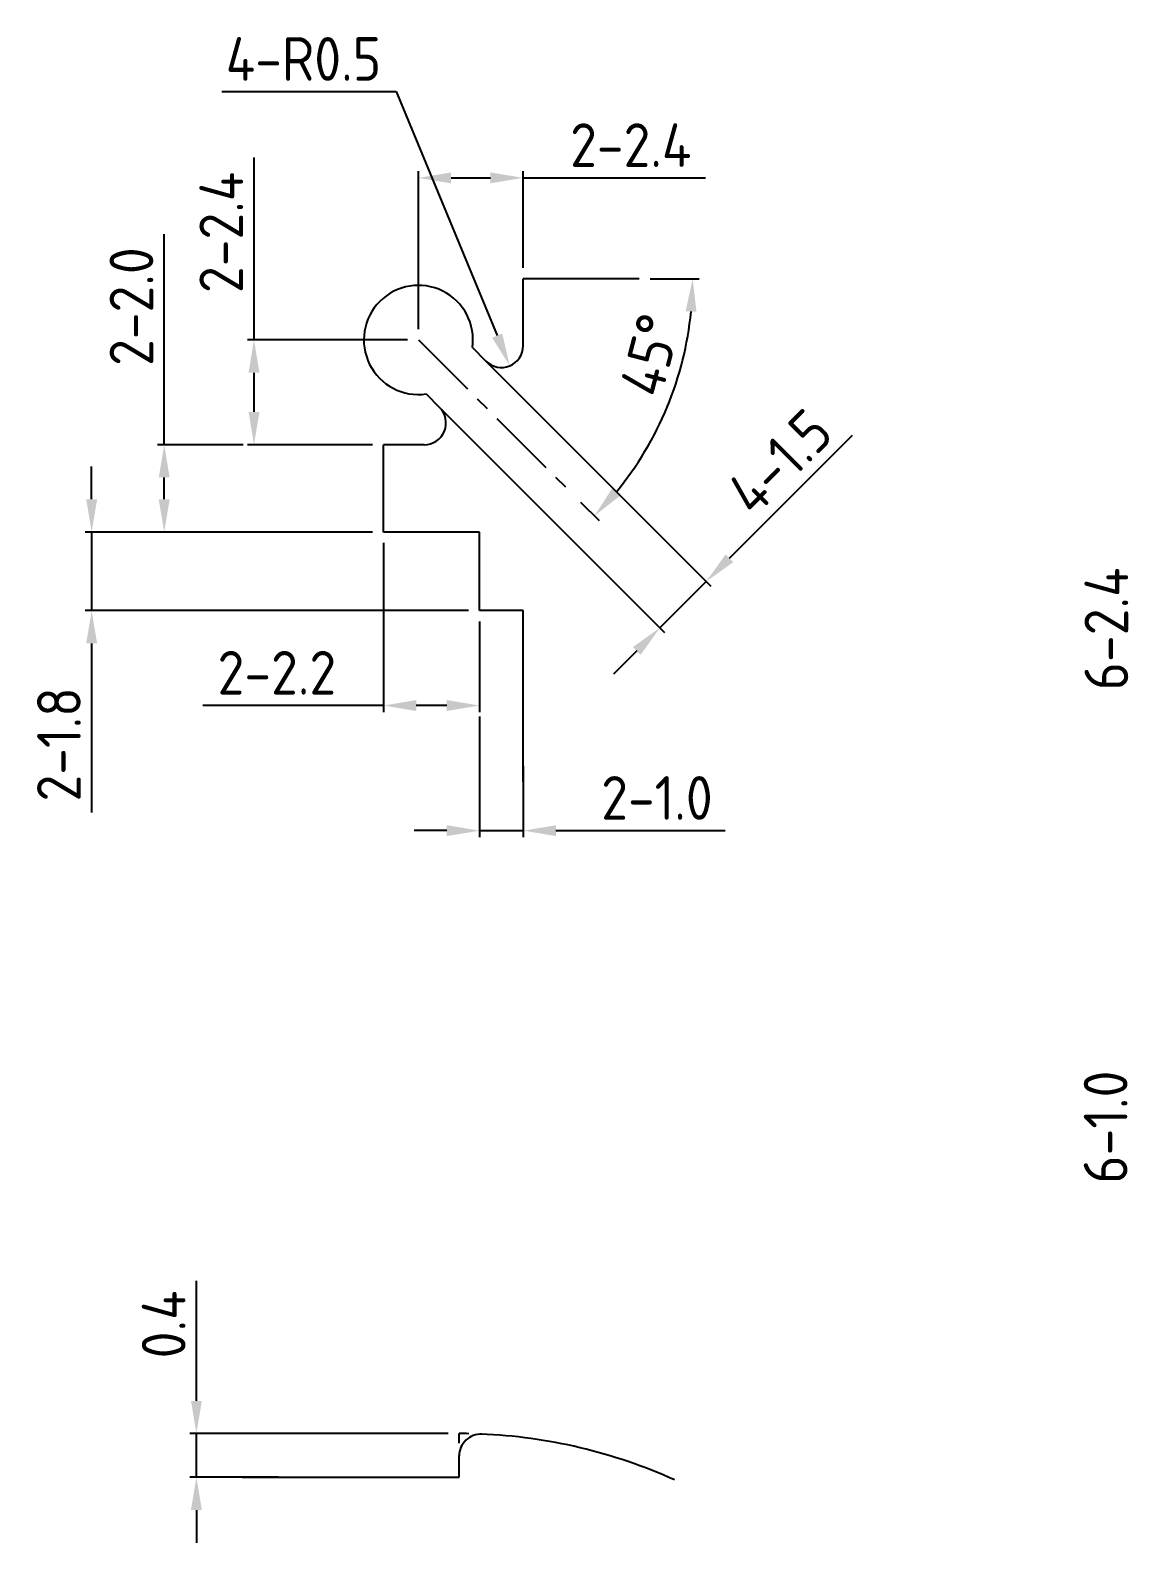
# Model space of a CAD drawing. Header units: millimetres. Extents: x 24 to 172, y 26 to 116.
# Drawn here: x 23.6 to 73.5, y 46.8 to 116.1 of the extents above; entities that cross this region are included whole.
import ezdxf

# ---------------------------------------------------------------- set-up
doc = ezdxf.new("R2010")
doc.units = ezdxf.units.MM
doc.header["$LTSCALE"] = 0.1
doc.linetypes.add('CENTER', pattern=[50.8, 31.75, -6.35, 6.35, -6.35])
doc.layers.get('0').update_dxf_attribs({"lineweight": 25})
doc.layers.add('图层1', color=7, linetype='Continuous', lineweight=20)
doc.styles.get("Standard").update_dxf_attribs({"font": 'isocp2.shx'})
doc.dimstyles.new('比例1.5-1', dxfattribs={"dimtxt": 2, "dimasz": 1.5, "dimexe": 0.3, "dimexo": 0.5, "dimgap": 0.5, "dimtad": 1, "dimdec": 3, "dimdsep": 46, "dimtxsty": 'Standard', "dimcen": 0, "dimclrd": 256, "dimclre": 256, "dimadec": 3, "dimazin": 2, "dimtfac": 1, "dimtdec": 3, "dimtmove": 0, "dimatfit": 3, "dimfxl": 0, "dimarcsym": 0})
doc.dimstyles.new('比例1.5-1$4', dxfattribs={"dimtxt": 2, "dimasz": 1.5, "dimexe": 0.3, "dimexo": 0.5, "dimgap": 0.5, "dimtad": 1, "dimtih": 1, "dimtoh": 1, "dimdec": 3, "dimdsep": 46, "dimtxsty": 'Standard', "dimcen": 0, "dimclrd": 256, "dimclre": 256, "dimadec": 3, "dimazin": 2, "dimtfac": 1, "dimtdec": 3, "dimtofl": 0, "dimtmove": 0, "dimatfit": 3, "dimfxl": 0, "dimarcsym": 0})

# ---------------------------------------------------------------- blocks, each defined once
blk = doc.blocks.new('*D14')
at = {"layer": 'Defpoints', "color": 0}
for p in [(82.029, 82.203), (74.396, 79.803), (87.071, 79.803)]:
    blk.add_point(p, dxfattribs=at)
at = {"layer": '图层1', "lineweight": -2}
for p, q in [((74.396, 83.703), (74.396, 92.122)), ((81.529, 82.203), (74.096, 82.203)), ((74.396, 79.803), (74.396, 82.203)), ((86.571, 79.803), (74.096, 79.803)), ((74.396, 78.303), (74.396, 76.803))]:
    blk.add_line(p, q, dxfattribs=at)
at = {"layer": '图层1'}
for points in [[(74.146, 83.703), (74.646, 83.703), (74.396, 82.203)], [(74.146, 78.303), (74.646, 78.303), (74.396, 79.803)]]:
    blk.add_solid(points, dxfattribs=at)
at = {"layer": '图层1', "color": 0, "insert": (72.896, 88.663), "char_height": 2, "attachment_point": 5, "rotation": 90}
blk.add_mtext('6-2.4', dxfattribs=at)
blk = doc.blocks.new('*D15')
at = {"layer": 'Defpoints', "color": 0}
for p in [(87.071, 73.003), (74.36, 72.003), (87.071, 72.003)]:
    blk.add_point(p, dxfattribs=at)
at = {"layer": '图层1', "lineweight": -2}
for p, q in [((74.36, 74.503), (74.36, 76.003)), ((86.571, 73.003), (74.06, 73.003)), ((74.36, 73.003), (74.36, 72.003)), ((86.571, 72.003), (74.06, 72.003)), ((74.36, 70.503), (74.36, 62.681))]:
    blk.add_line(p, q, dxfattribs=at)
at = {"layer": '图层1'}
for points in [[(74.11, 74.503), (74.61, 74.503), (74.36, 73.003)], [(74.11, 70.503), (74.61, 70.503), (74.36, 72.003)]]:
    blk.add_solid(points, dxfattribs=at)
at = {"layer": '图层1', "color": 0, "insert": (72.86, 65.842), "char_height": 2, "attachment_point": 5, "rotation": 90}
blk.add_mtext('6-1.0', dxfattribs=at)
blk = doc.blocks.new('*D37')
at = {"layer": 'Defpoints', "color": 0}
for p in [(45.182, 101.638), (45.565, 100.715)]:
    blk.add_point(p, dxfattribs=at)
at = {"layer": '图层1', "lineweight": -2}
for p, q in [((32.375, 113.276), (40.358, 113.276)), ((40.358, 113.276), (44.991, 102.1))]:
    blk.add_line(p, q, dxfattribs=at)
at = {"layer": '图层1'}
blk.add_solid([(45.222, 102.196), (44.76, 102.004), (45.565, 100.715)], dxfattribs=at)
at = {"layer": '图层1', "color": 0, "insert": (36.117, 114.776), "char_height": 2, "attachment_point": 5}
blk.add_mtext('4-R0.5', dxfattribs=at)
blk = doc.blocks.new('*D38')
at = {"layer": 'Defpoints', "color": 0}
for p in [(43.857, 101.549), (41.736, 99.428), (52.446, 88.718)]:
    blk.add_point(p, dxfattribs=at)
at = {"layer": '图层1', "lineweight": -2}
for p, q in [((44.211, 101.196), (54.779, 90.627)), ((42.089, 99.074), (52.658, 88.506)), ((55.628, 91.9), (61.272, 97.545)), ((52.446, 88.718), (54.567, 90.839)), ((51.385, 87.657), (50.324, 86.597))]:
    blk.add_line(p, q, dxfattribs=at)
at = {"layer": '图层1'}
for points in [[(55.451, 92.077), (55.804, 91.723), (54.567, 90.839)], [(51.208, 87.834), (51.562, 87.481), (52.446, 88.718)]]:
    blk.add_solid(points, dxfattribs=at)
at = {"layer": '图层1', "color": 0, "insert": (57.92, 96.313), "char_height": 2, "attachment_point": 5, "rotation": 45}
blk.add_mtext('4-1.5', dxfattribs=at)
blk = doc.blocks.new('*D39')
at = {"layer": 'Defpoints', "color": 0}
for p in [(46.182, 109.326), (46.182, 104.703), (41.382, 101.903)]:
    blk.add_point(p, dxfattribs=at)
at = {"layer": '图层1', "lineweight": -2}
for p, q in [((41.382, 102.403), (41.382, 109.626)), ((46.182, 105.203), (46.182, 109.626)), ((42.882, 109.326), (44.682, 109.326)), ((46.182, 109.326), (54.533, 109.326))]:
    blk.add_line(p, q, dxfattribs=at)
at = {"layer": '图层1'}
for points in [[(42.882, 109.576), (42.882, 109.076), (41.382, 109.326)], [(44.682, 109.576), (44.682, 109.076), (46.182, 109.326)]]:
    blk.add_solid(points, dxfattribs=at)
at = {"layer": '图层1', "color": 0, "insert": (51.108, 110.826), "char_height": 2, "attachment_point": 5}
blk.add_mtext('2-2.4', dxfattribs=at)
blk = doc.blocks.new('*D40')
at = {"layer": 'Defpoints', "color": 0}
for p in [(41.382, 101.903), (33.851, 97.103), (39.782, 97.103)]:
    blk.add_point(p, dxfattribs=at)
at = {"layer": '图层1', "lineweight": -2}
for p, q in [((33.851, 101.903), (33.851, 110.254)), ((40.882, 101.903), (33.551, 101.903)), ((33.851, 98.603), (33.851, 100.403)), ((39.282, 97.103), (33.551, 97.103))]:
    blk.add_line(p, q, dxfattribs=at)
at = {"layer": '图层1'}
for points in [[(33.601, 100.403), (34.101, 100.403), (33.851, 101.903)], [(33.601, 98.603), (34.101, 98.603), (33.851, 97.103)]]:
    blk.add_solid(points, dxfattribs=at)
at = {"layer": '图层1', "color": 0, "insert": (32.351, 106.828), "char_height": 2, "attachment_point": 5, "rotation": 90}
blk.add_mtext('2-2.4', dxfattribs=at)
blk = doc.blocks.new('*D41')
at = {"layer": 'Defpoints', "color": 0}
for p in [(29.737, 97.103), (33.851, 97.103), (39.782, 93.103)]:
    blk.add_point(p, dxfattribs=at)
at = {"layer": '图层1', "lineweight": -2}
for p, q in [((29.737, 97.103), (29.737, 106.755)), ((33.351, 97.103), (29.437, 97.103)), ((29.737, 94.603), (29.737, 95.603)), ((39.282, 93.103), (29.437, 93.103))]:
    blk.add_line(p, q, dxfattribs=at)
at = {"layer": '图层1'}
for points in [[(29.487, 95.603), (29.987, 95.603), (29.737, 97.103)], [(29.487, 94.603), (29.987, 94.603), (29.737, 93.103)]]:
    blk.add_solid(points, dxfattribs=at)
at = {"layer": '图层1', "color": 0, "insert": (28.237, 103.429), "char_height": 2, "attachment_point": 5, "rotation": 90}
blk.add_mtext('2-2.0', dxfattribs=at)
blk = doc.blocks.new('*D42')
at = {"layer": 'Defpoints', "color": 0}
for p in [(26.414, 93.103), (39.782, 93.103), (44.182, 89.503)]:
    blk.add_point(p, dxfattribs=at)
at = {"layer": '图层1', "lineweight": -2}
for p, q in [((26.414, 94.603), (26.414, 96.103)), ((39.282, 93.103), (26.114, 93.103)), ((26.414, 93.103), (26.414, 89.503)), ((43.682, 89.503), (26.114, 89.503)), ((26.414, 88.003), (26.414, 80.252))]:
    blk.add_line(p, q, dxfattribs=at)
at = {"layer": '图层1'}
for points in [[(26.164, 94.603), (26.664, 94.603), (26.414, 93.103)], [(26.164, 88.003), (26.664, 88.003), (26.414, 89.503)]]:
    blk.add_solid(points, dxfattribs=at)
at = {"layer": '图层1', "color": 0, "insert": (24.914, 83.377), "char_height": 2, "attachment_point": 5, "rotation": 90}
blk.add_mtext('2-1.8', dxfattribs=at)
blk = doc.blocks.new('*D43')
at = {"layer": 'Defpoints', "color": 0}
for p in [(43.247, 51.806), (31.213, 49.806), (35.472, 49.806)]:
    blk.add_point(p, dxfattribs=at)
at = {"layer": '图层1', "lineweight": -2}
for p, q in [((31.213, 53.306), (31.213, 58.807)), ((42.747, 51.806), (30.913, 51.806)), ((31.213, 49.806), (31.213, 51.806)), ((34.972, 49.806), (30.913, 49.806)), ((31.213, 48.306), (31.213, 46.806))]:
    blk.add_line(p, q, dxfattribs=at)
at = {"layer": '图层1'}
for points in [[(30.963, 53.306), (31.463, 53.306), (31.213, 51.806)], [(30.963, 48.306), (31.463, 48.306), (31.213, 49.806)]]:
    blk.add_solid(points, dxfattribs=at)
at = {"layer": '图层1', "color": 0, "insert": (29.713, 56.807), "char_height": 2, "attachment_point": 5, "rotation": 90}
blk.add_mtext('0.4', dxfattribs=at)
blk = doc.blocks.new('*D46')
at = {"layer": 'Defpoints', "color": 0}
for p in [(46.182, 104.703), (51.5, 104.703), (41.382, 101.903), (51.887, 97.022), (48.453, 94.832)]:
    blk.add_point(p, dxfattribs=at)
at = {"layer": '图层1', "lineweight": -2}
for p, q in [((52, 104.703), (54.245, 104.703)), ((48.807, 94.478), (49.657, 93.628))]:
    blk.add_line(p, q, dxfattribs=at)
blk.add_arc((38.582, 104.703), 15.363, 320.5966, 354.4034, dxfattribs=at)
at = {"layer": '图层1'}
for points in [[(53.622, 103.217), (54.121, 103.192), (53.945, 104.703)], [(50.638, 94.783), (50.268, 95.119), (49.445, 93.84)]]:
    blk.add_solid(points, dxfattribs=at)
at = {"layer": '图层1', "color": 0, "insert": (51.998, 101.211), "char_height": 2, "attachment_point": 5, "rotation": 75.4126}
blk.add_mtext('45°', dxfattribs=at)
blk = doc.blocks.new('*D48')
at = {"layer": 'Defpoints', "color": 0}
for p in [(39.782, 93.103), (44.182, 89.503), (44.182, 85.157)]:
    blk.add_point(p, dxfattribs=at)
at = {"layer": '图层1', "lineweight": -2}
for p, q in [((39.782, 92.603), (39.782, 84.857)), ((44.182, 89.003), (44.182, 84.857)), ((39.782, 85.157), (31.511, 85.157)), ((42.682, 85.157), (41.282, 85.157))]:
    blk.add_line(p, q, dxfattribs=at)
at = {"layer": '图层1'}
for points in [[(41.282, 85.407), (41.282, 84.907), (39.782, 85.157)], [(42.682, 85.407), (42.682, 84.907), (44.182, 85.157)]]:
    blk.add_solid(points, dxfattribs=at)
at = {"layer": '图层1', "color": 0, "insert": (34.897, 86.657), "char_height": 2, "attachment_point": 5}
blk.add_mtext('2-2.2', dxfattribs=at)
blk = doc.blocks.new('*D49')
at = {"layer": 'Defpoints', "color": 0}
for p in [(44.182, 85.157), (46.182, 82.901), (46.182, 79.424)]:
    blk.add_point(p, dxfattribs=at)
at = {"layer": '图层1', "lineweight": -2}
for p, q in [((44.182, 84.657), (44.182, 79.124)), ((46.182, 82.401), (46.182, 79.124)), ((42.682, 79.424), (41.182, 79.424)), ((44.182, 79.424), (46.182, 79.424)), ((47.682, 79.424), (55.435, 79.424))]:
    blk.add_line(p, q, dxfattribs=at)
at = {"layer": '图层1'}
for points in [[(42.682, 79.674), (42.682, 79.174), (44.182, 79.424)], [(47.682, 79.674), (47.682, 79.174), (46.182, 79.424)]]:
    blk.add_solid(points, dxfattribs=at)
at = {"layer": '图层1', "color": 0, "insert": (52.309, 80.924), "char_height": 2, "attachment_point": 5}
blk.add_mtext('2-1.0', dxfattribs=at)

msp = doc.modelspace()

# ---------------------------------------------------------------- linework, layer by layer
for p, q in [((46.1823, 101.6383), (46.1823, 104.7028)), ((51.5, 104.7028), (46.1823, 104.7028)), ((43.8572, 101.5492), (44.4752, 100.9312)), ((41.7359, 99.4279), (42.3539, 98.8099)), ((41.6468, 97.1028), (39.7823, 97.1028)), ((39.7823, 93.1028), (39.7823, 97.1028)), ((44.1823, 93.1028), (39.7823, 93.1028)), ((44.1823, 89.5028), (44.1823, 93.1028)), ((46.1823, 89.5028), (44.1823, 89.5028)), ((46.1823, 81.6714), (46.1823, 89.5028)), ((43.2474, 51.3607), (43.2474, 51.8058)), ((43.2474, 49.8058), (43.2474, 50.8058)), ((33.3028, 49.8058), (43.2474, 49.8058))]:
    msp.add_line(p, q)
at = {"linetype": 'CENTER'}
msp.add_line((41.3823, 101.9028), (48.4534, 94.8317), dxfattribs=at)
for centre, radius, start, end in [((41.3823, 101.9028), 2.5, 351.869898, 278.130102), ((45.1823, 101.6383), 1, 225, 0), ((41.6468, 98.1028), 1, 270, 45), ((43.2474, 27.8058), 24, 88.944673, 90), ((44.2474, 50.7841), 1, 87.508094, 180), ((43.2474, 27.8058), 24, 65.708921, 87.611894)]:
    msp.add_arc(centre, radius, start, end)

# ---------------------------------------------------------------- dimensions: what is measured, and where the dimension line sits
at = {"layer": '图层1'}
dim = msp.add_radius_dim(center=(45.1823, 101.6383), mpoint=(45.5653, 100.7145), text='4-R0.5', dimstyle='比例1.5-1$4', override={"dimtmove": 1}, dxfattribs=at)
dim.commit()
dim.dimension.update_dxf_attribs({"geometry": '*D37', "text_midpoint": (40.3583, 113.276), "dimtype": 164})
for base, p1, p2, text, picture, middle in [((46.1823, 109.3262), (41.3823, 101.9028), (46.1823, 104.7028), '2-2.4', '*D39', (51.1077, 109.3262)), ((44.1823, 85.1565), (39.7823, 93.1028), (44.1823, 89.5028), '2-2.2', '*D48', (34.8969, 85.1565)), ((46.1823, 79.4236), (44.1823, 85.1565), (46.1823, 82.901), '2-1.0', '*D49', (52.3085, 79.4236))]:
    dim = msp.add_linear_dim(base=base, p1=p1, p2=p2, text=text, dimstyle='比例1.5-1', dxfattribs=at)
    dim.commit()
    dim.dimension.update_dxf_attribs({"geometry": picture, "text_midpoint": middle, "dimtype": 160})
for base, p1, p2, angle, text, picture, middle, dimtype in [((33.8514, 97.1028), (41.3823, 101.9028), (39.7823, 97.1028), 90, '2-2.4', '*D40', (33.8514, 106.8281), 160), ((29.737, 97.1028), (39.7823, 93.1028), (33.8514, 97.1028), 90, '2-2.0', '*D41', (29.737, 103.4289), 160), ((52.4456, 88.7181), (43.8572, 101.5492), (41.7359, 99.4279), 225, '4-1.5', '*D38', (58.9803, 95.2528), 161), ((26.4138, 93.1028), (44.1823, 89.5028), (39.7823, 93.1028), 90, '2-1.8', '*D42', (26.4138, 83.3774), 160), ((74.3959, 79.8028), (82.0291, 82.2028), (87.0709, 79.8028), 90, '6-2.4', '*D14', (74.3959, 88.6626), 160), ((74.3598, 72.0028), (87.0709, 73.0028), (87.0709, 72.0028), 90, '6-1.0', '*D15', (74.3598, 65.8421), 160), ((31.2134, 49.8058), (43.2474, 51.8058), (35.472, 49.8058), 90, '0.4', '*D43', (31.2134, 56.8066), 160)]:
    dim = msp.add_linear_dim(base=base, p1=p1, p2=p2, angle=angle, text=text, dimstyle='比例1.5-1', dxfattribs=at)
    dim.commit()
    dim.dimension.update_dxf_attribs({"geometry": picture, "text_midpoint": middle, "dimtype": dimtype})
dim = msp.add_angular_dim_2l(base=(51.8866, 97.0215), line1=((51.5, 104.7028), (46.1823, 104.7028)), line2=((41.3823, 101.9028), (48.4534, 94.8317)), dimstyle='比例1.5-1', dxfattribs=at)
dim.commit()
dim.dimension.update_dxf_attribs({"geometry": '*D46', "text_midpoint": (53.4496, 100.8336), "dimtype": 162})

doc.saveas('drawing.dxf')
